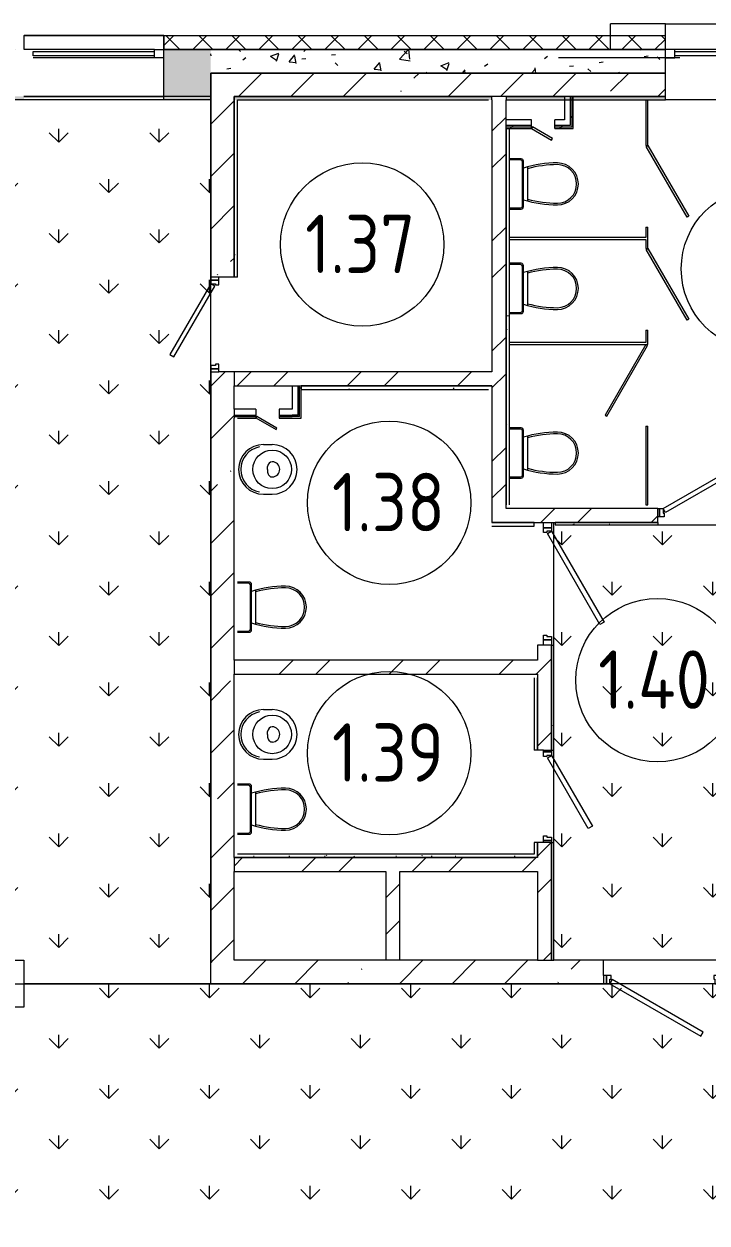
# Model space of a CAD drawing. Header units: millimetres. Extents: x -500089 to 1469082, y -290736 to 166440.
# Drawn here: x 1193054 to 1198906, y -14520 to -4250 of the extents above; entities that cross this region are included whole.
import ezdxf

# ---------------------------------------------------------------- set-up
doc = ezdxf.new("R2010")
doc.units = ezdxf.units.MM
doc.linetypes.add('ASVP_Штриховая_ш3 п1_5', pattern=[4.5, 3, -1.5])
for name, color, linetype, lineweight in [('Витраж', 7, 'Continuous', 0), ('Двери', 7, 'Continuous', 0), ('Линии', 7, 'Continuous', 0), ('Марки помещений', 7, 'Continuous', 0), ('Панели витража', 7, 'Continuous', 0), ('Сантехника', 7, 'Continuous', 0), ('Стены внутренние', 7, 'Continuous', 0), ('Стены наружные', 7, 'Continuous', 0), ('Стены несущие', 7, 'Continuous', 0), ('Стены отделка', 7, 'Continuous', 0), ('Стены перегородки', 7, 'Continuous', 0), ('Стены штриховка', 7, 'Continuous', 0), ('экспертиза условные обозначения', 1, 'Continuous', 0)]:
    doc.layers.add(name, color=color, linetype=linetype, lineweight=lineweight)
doc.styles.add('GOST Common_1', font='', dxfattribs={"width": 0.9, "height": 700})
doc.styles.get('GOST Common_1').set_extended_font_data('GOST Common')
pattern_1 = [(50, (0, 0), (728.7365, -63.7558), [76.2, -838.2]), (355, (0, 0), (-140.9716, 764.2276), [60.96, -670.56]), (100.451, (60.7, -5.3), (587.77, 700.4668), [64.76, -712.36]), (46.184, (0, 203.2), (1084.316, -168.171), [114.3, -1257.3]), (96.636, (90.4, 189.2), (949.61, 989.71), [97.14, -1068.54]), (351.184, (0, 203.2), (949.621, 989.701), [91.44, -1005.84]), (21, (101.6, 152.4), (606.458, -409.0606), [76.2, -838.2]), (326, (101.6, 152.4), (247.2083, 736.753), [60.96, -670.56]), (71.451, (152.14, 118.3), (853.6683, 327.6855), [64.76, -712.36]), (37.5, (0, 0), (12.3547, 338.2201), [33.528, -628.904, 33.528, -647.192, -673.1]), (37.5, (0, 0), (12.3547, 338.2201), [-1343.152, 33.528, -639.572]), (7.5, (0, 0), (267.2789, 400.7221), [33.528, -354.584, 33.528, -613.664, -256.54]), (7.5, (0, 0), (267.2789, 400.7221), [-1035.304, 33.528, -223.012]), (327.5, (-226.57, 0), (542.3633, -22.91534), [33.528, -220.472, 33.528, -758.952, -1051.56]), (327.5, (-226.57, 0), (542.3633, -22.91534), [-1046.48, 33.528, -1018.032]), (317.5, (-328.17, 0), (592.517, 101.7071), [33.528, -296.672, 33.528, -492.76, -746.76]), (317.5, (-328.17, 0), (592.517, 101.7071), [-856.488, 33.528, -713.232])]
pattern_2 = [(45, (0, 0), (-471.4634, 471.4634), []), (45, (314.3, 0), (-471.4634, 471.4634), [])]
pattern_3 = [(45, (0, 0), (-449.0128, 449.0128), []), (45, (449, 0), (-449.0128, 449.0128), [793.75, -158.75, 6.706, -152.044])]
pattern_4 = [(45, (0, 0), (-212.132, 212.132), [])]
pattern_5 = [(0, (0, 0), (406.4, 101.6), [6.706, -298.094, 6.706, -298.094, -1625.6]), (0, (0, 0), (406.4, 101.6), [-609.6, 6.706, -602.894, 6.706, -298.094, -711.2]), (0, (0, 0), (406.4, 101.6), [-1524, 6.706, -196.494, 6.706, -501.294]), (120, (152.4, 50.8), (-291.18818, 301.15272), [6.706, -298.094, 6.706, -298.094, -1625.6]), (120, (152.4, 50.8), (-291.18818, 301.15272), [-609.6, 6.706, -602.894, 6.706, -298.094, -711.2]), (120, (152.4, 50.8), (-291.18818, 301.15272), [-1524, 6.706, -196.494, 6.706, -501.294]), (240, (203.2, 254), (-115.21182, -402.75272), [6.706, -298.094, 6.706, -298.094, -1625.6]), (240, (203.2, 254), (-115.21182, -402.75272), [-609.6, 6.706, -602.894, 6.706, -298.094, -711.2]), (240, (203.2, 254), (-115.21182, -402.75272), [-1524, 6.706, -196.494, 6.706, -501.294])]
pattern_6 = [(90, (-249381.06, -328983.7), (-431.0523, 431.0523), [114.3, -747.80459]), (45, (-249381.06, -328983.7), (-431.0523, 431.0523), [114.3, -495.3]), (135, (-249381.06, -328983.7), (-431.0523, -431.0523), [114.3, -495.3])]

# ---------------------------------------------------------------- blocks, each defined once
blk = doc.blocks.new('ASVP_ДверьДеревянная_1 полотно - Санузел 700х2000h_полотно_ Г Л-2540529-З Этаж 01')
at = {"layer": 'Двери', "lineweight": 18}
for p, q in [((-256, 450), (-276, 415)), ((-276, 415), (330, 65)), ((350, 100), (-256, 450)), ((-380, 100), (-405, 100)), ((-405, 100), (-405, 30)), ((-405, 30), (-380, 30)), ((-350, 100), (-380, 100)), ((-380, 100), (-380, 30)), ((-380, 30), (-380, 100)), ((-380, 30), (-340, 30)), ((-350, 60), (-350, 100)), ((-340, 60), (-350, 60)), ((-340, 30), (-340, 60)), ((330, 65), (350, 100)), ((350, 60), (340, 60)), ((340, 60), (340, 30)), ((340, 30), (380, 30)), ((380, 100), (350, 100)), ((350, 100), (350, 60)), ((380, 30), (380, 100)), ((405, 100), (380, 100)), ((380, 100), (380, 30)), ((380, 30), (405, 30)), ((405, 30), (405, 100))]:
    blk.add_line(p, q, dxfattribs=at)
blk = doc.blocks.new('ASVP_ДверьДеревянная_1 полотно - Санузел 900х2000h_полотно_ Г Пр-2599099-З Этаж 01')
at = {"layer": 'Двери', "lineweight": 18}
for p, q in [((-450, 60), (329, 510)), ((349, 475), (-430, 25)), ((329, 510), (349, 475)), ((-525, 60), (-480, 60)), ((-525, -10), (-525, 60)), ((-480, 60), (-450, 60)), ((-480, -10), (-480, 60)), ((-480, 60), (-480, -10)), ((-430, 25), (-450, 60)), ((-450, 60), (-450, 20)), ((-450, 20), (-440, 20)), ((-440, 20), (-440, -10)), ((440, 20), (450, 20)), ((440, -10), (440, 20)), ((450, 60), (480, 60)), ((450, 20), (450, 60)), ((480, 60), (480, -10)), ((480, 60), (525, 60)), ((480, -10), (480, 60)), ((525, 60), (525, -10)), ((-480, -10), (-525, -10)), ((-440, -10), (-480, -10)), ((480, -10), (440, -10)), ((525, -10), (480, -10))]:
    blk.add_line(p, q, dxfattribs=at)
blk = doc.blocks.new('ASVP_ДверьДеревянная_1 полотно - Санузел 700х2000h_полотно_ Г Пр-2540372-З Этаж 01')
at = {"layer": 'Двери', "lineweight": 18}
for p, q in [((-350, 60), (256, 410)), ((276, 375), (-330, 25)), ((256, 410), (276, 375)), ((-395, 60), (-380, 60)), ((-395, -10), (-395, 60)), ((-380, 60), (-350, 60)), ((-380, -10), (-380, 60)), ((-380, 60), (-380, -10)), ((-330, 25), (-350, 60)), ((-350, 60), (-350, 20)), ((-350, 20), (-340, 20)), ((-340, 20), (-340, -10)), ((340, 20), (350, 20)), ((340, -10), (340, 20)), ((350, 60), (380, 60)), ((350, 20), (350, 60)), ((380, 60), (380, -10)), ((380, 60), (395, 60)), ((380, -10), (380, 60)), ((395, 60), (395, -10)), ((-380, -10), (-395, -10)), ((-340, -10), (-380, -10)), ((380, -10), (340, -10)), ((395, -10), (380, -10))]:
    blk.add_line(p, q, dxfattribs=at)
blk = doc.blocks.new('ASVP_ДверьДеревянная_1 полотно - Санузел 900х2000h_полотно_ Г Л-2540735-З Этаж 01')
at = {"layer": 'Двери', "lineweight": 18}
for p, q in [((-329, 550), (-349, 515)), ((-349, 515), (430, 65)), ((450, 100), (-329, 550)), ((-480, 100), (-505, 100)), ((-505, 100), (-505, 30)), ((-505, 30), (-480, 30)), ((-450, 100), (-480, 100)), ((-480, 100), (-480, 30)), ((-480, 30), (-480, 100)), ((-480, 30), (-440, 30)), ((-450, 60), (-450, 100)), ((-440, 60), (-450, 60)), ((-440, 30), (-440, 60)), ((430, 65), (450, 100)), ((450, 60), (440, 60)), ((440, 60), (440, 30)), ((440, 30), (480, 30)), ((480, 100), (450, 100)), ((450, 100), (450, 60)), ((480, 30), (480, 100)), ((505, 100), (480, 100)), ((480, 100), (480, 30)), ((480, 30), (505, 30)), ((505, 30), (505, 100))]:
    blk.add_line(p, q, dxfattribs=at)
blk = doc.blocks.new('ASVP_2D_Унитаз_Слив - Унитаз для взрослых-2551470-З Этаж 01')
at = {"layer": 'Сантехника'}
for p, q in [((86, 210), (-304, 210)), ((-255, 245), (37, 245)), ((-324, 190), (-324, 90)), ((-314, 185), (-314, 90)), ((81, 200), (-299, 200)), ((96, 90), (96, 185)), ((106, 90), (106, 190))]:
    blk.add_line(p, q, dxfattribs=at)
for centre, radius, start, end in [((-109, 500), 180, 90, 180), ((-109, 500), 165, 90, 180), ((-109, 500), 180, 0, 90), ((-109, 500), 165, 0, 90), ((677, 500), 966, 180, 197.4702), ((692, 500), 966, 180, 195.3062), ((-910, 500), 966, 344.6938, 0), ((-895, 500), 966, 342.5298, 0), ((-304, 190), 20, 90, 180), ((86, 190), 20, 360, 90), ((-299, 185), 15, 90, 180), ((81, 185), 15, 360, 90)]:
    blk.add_arc(centre, radius, start, end, dxfattribs=at)
blk = doc.blocks.new('ASVP_2D_Унитаз_Слив - Унитаз для взрослых-2551197-З Этаж 01')
at = {"layer": 'Сантехника'}
for p, q in [((-324, 230), (-324, 130)), ((-314, 225), (-314, 130)), ((86, 250), (-304, 250)), ((81, 240), (-299, 240)), ((-255, 285), (37, 285)), ((96, 130), (96, 225)), ((106, 130), (106, 230))]:
    blk.add_line(p, q, dxfattribs=at)
for centre, radius, start, end in [((-109, 540), 180, 90, 180), ((-109, 540), 180, 0, 90), ((-109, 540), 165, 90, 180), ((-109, 540), 165, 0, 90), ((677, 540), 966, 180, 197.4702), ((692, 540), 966, 180, 195.3062), ((-910, 540), 966, 344.6938, 0), ((-895, 540), 966, 342.5298, 0), ((-304, 230), 20, 90, 180), ((-299, 225), 15, 90, 180), ((81, 225), 15, 360, 90), ((86, 230), 20, 360, 90)]:
    blk.add_arc(centre, radius, start, end, dxfattribs=at)
blk = doc.blocks.new('ASVP_2D_Унитаз_Слив - Слив-2553950-З Этаж 01')
at = {"layer": 'Сантехника'}
for p, q in [((-322, 352), (-322, 427)), ((103, 352), (103, 427)), ((-109, 388), (-134, 388)), ((-109, 388), (-84, 388))]:
    blk.add_line(p, q, dxfattribs=at)
blk.add_circle((-109, 427), 165, dxfattribs=at)
for centre, radius, start, end in [((-109, 427), 213, 360, 180), ((-109, 427), 65, 1.5344, 180), ((-134, 428), 40, 180.4795, 270), ((-84, 428), 40, 270, 2.0139), ((-109, 352), 213, 180, 360), ((-109, 352), 195, 190, 350)]:
    blk.add_arc(centre, radius, start, end, dxfattribs=at)
blk = doc.blocks.new('Д_Эскиз_1П - Д_Эскиз_1П-2569487-З Этаж 01')
at = {"layer": 'Двери'}
for p, q in [((-350, 8), (256, 358)), ((264, 344), (-342, -6)), ((256, 358), (264, 344)), ((-342, -6), (-350, 8))]:
    blk.add_line(p, q, dxfattribs=at)
blk = doc.blocks.new('Д_Эскиз_1П - Д_Эскиз_1П-2569600-З Этаж 01')
at = {"layer": 'Двери'}
for p, q in [((-342, 6), (-350, -8)), ((264, -344), (-342, 6)), ((-350, -8), (256, -358)), ((256, -358), (264, -344))]:
    blk.add_line(p, q, dxfattribs=at)
blk = doc.blocks.new('Д_Эскиз_1П - Д_Эскиз_1П-2596231-З Этаж 01')
at = {"layer": 'Двери'}
for p, q in [((-92, -24), (-100, -37)), ((-100, -37), (73, -137)), ((81, -124), (-92, -24)), ((73, -137), (81, -124))]:
    blk.add_line(p, q, dxfattribs=at)
blk = doc.blocks.new('Системная панель - ASVP_Cтеклопакет Двухкамерный_36 мм-2675283-З Этаж 01')
at = {"layer": 'Панели витража', "lineweight": 18}
for p, q in [((-520, 18), (520, 18)), ((-520, -18), (-520, 18)), ((520, -18), (520, 18)), ((520, -18), (-520, -18))]:
    blk.add_line(p, q, dxfattribs=at)
blk = doc.blocks.new('Прямоугольный импост - 80х70 мм Белый-2744752-З Этаж 01')
at = {"layer": 'Витраж', "lineweight": 18}
for p, q in [((0, 35), (-80, 35)), ((-80, 35), (-80, -35)), ((0, 35), (0, -35)), ((-80, -35), (0, -35))]:
    blk.add_line(p, q, dxfattribs=at)
blk = doc.blocks.new('Системная панель - ASVP_Cтеклопакет Двухкамерный_36 мм-2673981-З Этаж 01')
at = {"layer": 'Панели витража', "lineweight": 18}
for p, q in [((-520, 18), (520, 18)), ((-520, -18), (-520, 18)), ((520, -18), (520, 18)), ((520, -18), (-520, -18))]:
    blk.add_line(p, q, dxfattribs=at)
blk = doc.blocks.new('Прямоугольный импост - 80х70 мм Белый-2744757-З Этаж 01')
at = {"layer": 'Витраж'}
for p, q in [((82320, 69100), (81280, 69100)), ((82320, 69030), (81280, 69030))]:
    blk.add_line(p, q, dxfattribs=at)
blk = doc.blocks.new('Прямоугольный импост - 80х70 мм Белый-2682863-З Этаж 01')
at = {"layer": 'Витраж', "lineweight": 18}
for p, q in [((0, 35), (-80, 35)), ((-80, 35), (-80, -35)), ((0, 35), (0, -35)), ((-80, -35), (0, -35))]:
    blk.add_line(p, q, dxfattribs=at)
blk = doc.blocks.new('Прямоугольный импост - 1х120 мм _наружный откос_ Белый-V250-З Этаж 01')
at = {"layer": 'Витраж'}
for p, q in [((81201, 69100), (81201, 69220)), ((82399, 69220), (81201, 69220)), ((82399, 69220), (82399, 69100)), ((82320, 69100), (81201, 69100))]:
    blk.add_line(p, q, dxfattribs=at)
blk = doc.blocks.new('АР_СОШ_Верзилово_Сущ_Здание_rvt-2-З Этаж 01')
at = {"layer": 'Стены штриховка', "lineweight": 9}
h = blk.add_hatch(dxfattribs=at)
h.set_pattern_fill('FP_32', color=256, style=0, pattern_type=2)
h.set_pattern_definition([(45, (0, 0), (-141.42136, 141.42136), []), (135, (0, 0), (-141.42136, -141.42136), [])])
h.paths.add_polyline_path([(95900, 69100), (96420, 69100), (96420, 69220), (95270, 69220), (95270, 69100), (95870, 69100)], flags=0)
h.paths.add_polyline_path([(56000, 69100), (57200, 69100), (57200, 69220), (55480, 69220), (55480, 69100), (55608, 69100)], flags=0)
h.paths.add_polyline_path([(65400, 69100), (66600, 69100), (66600, 69220), (65400, 69220)], flags=0)
h.paths.add_polyline_path([(64400, 69100), (64400, 69220), (62800, 69220), (62800, 69100), (63200, 69100)], flags=0)
h.paths.add_polyline_path([(92700, 69100), (93570, 69100), (93570, 69220), (92105, 69220), (92105, 69100)], flags=0)
h.paths.add_polyline_path([(68800, 69100), (69200, 69100), (69200, 69220), (67600, 69220), (67600, 69100)], flags=0)
h.paths.add_polyline_path([(71400, 69100), (72600, 69100), (72600, 69220), (71400, 69220)], flags=0)
h.paths.add_polyline_path([(90905, 69100), (90905, 69220), (87895, 69220), (87895, 69100), (90533, 69100)], flags=0)
h.paths.add_polyline_path([(81010, 69100), (81200, 69100), (81200, 69220), (81010, 69220), (81010, 69157)], flags=0)
h.paths.add_polyline_path([(86085, 69100), (86695, 69100), (86695, 69220), (82400, 69220), (82400, 69100), (84973, 69100)], flags=0)
h = blk.add_hatch(dxfattribs=at)
h.set_pattern_fill('FP_31', color=256, style=0, pattern_type=2)
h.set_pattern_definition(pattern_1)
h.paths.add_polyline_path([(57200, 68700), (57200, 69100), (56000, 69100), (56000, 68700)], flags=0)
h.paths.add_polyline_path([(82749, 68700), (82800, 68700), (82800, 69100), (82400, 69100), (82400, 68700)], flags=0)
h.paths.add_polyline_path([(65400, 68700), (66600, 68700), (66600, 69100), (65400, 69100)], flags=0)
h.paths.add_polyline_path([(72400, 68700), (72600, 68700), (72600, 69100), (71400, 69100), (71400, 68700), (71630, 68700)], flags=0)
h.paths.add_polyline_path([(63200, 68700), (64400, 68700), (64400, 69100), (63200, 69100), (63200, 68800)], flags=0)
h.paths.add_polyline_path([(68800, 68700), (68800, 69100), (67600, 69100), (67600, 68700)], flags=0)
h = blk.add_hatch(dxfattribs=at)
h.set_pattern_fill('FP_31', color=256, style=0, pattern_type=2)
h.set_pattern_definition(pattern_1)
h.paths.add_polyline_path([(92700, 68900), (92700, 69100), (92105, 69100), (92105, 68900), (92500, 68900)], flags=0)
h.paths.add_polyline_path([(83000, 68900), (86695, 68900), (86695, 69100), (82800, 69100), (82800, 68900)], flags=0)
h.paths.add_polyline_path([(89600, 68900), (90905, 68900), (90905, 69100), (87895, 69100), (87895, 68900), (89421, 68900)], flags=0)
h = blk.add_hatch(dxfattribs=at)
h.set_pattern_fill('FP_1', color=256, style=0, pattern_type=2)
h.set_pattern_definition(pattern_3)
h.paths.add_polyline_path([(82800, 61300), (83000, 61300), (83000, 66340), (82800, 66340), (82800, 62602)], flags=0)
h.paths.add_polyline_path([(82800, 67150), (83000, 67150), (83000, 68900), (82800, 68900), (82800, 68670)], flags=0)
h = blk.add_hatch(dxfattribs=at)
h.set_pattern_fill('FP_1', color=256, style=0, pattern_type=2)
h.set_pattern_definition(pattern_3)
h.paths.add_polyline_path([(90905, 68700), (90905, 68900), (87895, 68900), (87895, 68700), (90533, 68700)], flags=0)
h.paths.add_polyline_path([(84973, 68700), (86695, 68700), (86695, 68900), (83000, 68900), (83000, 68700)], flags=0)
h.paths.add_polyline_path([(95270, 68700), (96100, 68700), (96100, 68900), (95170, 68900), (95170, 68700)], flags=0)
h.paths.add_polyline_path([(92500, 68700), (93670, 68700), (93670, 68900), (92105, 68900), (92105, 68700), (92470, 68700)], flags=0)
h = blk.add_hatch(dxfattribs=at)
h.set_pattern_fill('FP_33', color=256, style=0, pattern_type=2)
h.set_pattern_definition(pattern_5)
h.paths.add_polyline_path([(85830, 68670), (86695, 68670), (86695, 68700), (85330, 68700), (85330, 68670)], flags=0)
h.paths.add_polyline_path([(57200, 68670), (57200, 68700), (56000, 68700), (56000, 68670), (56030, 68670)], flags=0)
h.paths.add_polyline_path([(95170, 68670), (95900, 68670), (95900, 68700), (95170, 68700)], flags=0)
h.paths.add_polyline_path([(65520, 68670), (66600, 68670), (66600, 68700), (65520, 68700)], flags=0)
h.paths.add_polyline_path([(92470, 68670), (92500, 68670), (92500, 68700), (92105, 68700), (92105, 68670)], flags=0)
h.paths.add_polyline_path([(93670, 68670), (93670, 68700), (92700, 68700), (92700, 68670)], flags=0)
h.paths.add_polyline_path([(64400, 68670), (64400, 68700), (62800, 68700), (62800, 68670), (63200, 68670)], flags=0)
h.paths.add_polyline_path([(90830, 68670), (90905, 68670), (90905, 68700), (89600, 68700), (89600, 68670), (90533, 68670)], flags=0)
h.paths.add_polyline_path([(67600, 68670), (69200, 68670), (69200, 68700), (67600, 68700)], flags=0)
h.paths.add_polyline_path([(71400, 68670), (72400, 68670), (72400, 68700), (71400, 68700)], flags=0)
h.paths.add_polyline_path([(89400, 68670), (89400, 68700), (88700, 68700), (88700, 68670), (88821, 68670)], flags=0)
h.paths.add_polyline_path([(88550, 68670), (88580, 68670), (88580, 68700), (87895, 68700), (87895, 68670)], flags=0)
h.paths.add_polyline_path([(75200, 68670), (75200, 68700), (74800, 68700), (74800, 68670)], flags=0)
h.paths.add_polyline_path([(80800, 68670), (81200, 68670), (81200, 68700), (80800, 68700)], flags=0)
h.paths.add_polyline_path([(82400, 68670), (82800, 68670), (82800, 68700), (82400, 68700)], flags=0)
h.paths.add_polyline_path([(85180, 68670), (85210, 68670), (85210, 68700), (83000, 68700), (83000, 68670), (84973, 68670)], flags=0)
h = blk.add_hatch(dxfattribs=at)
h.set_pattern_fill('FP_33', color=256, style=0, pattern_type=2)
h.set_pattern_definition(pattern_5)
h.paths.add_polyline_path([(83000, 67150), (83030, 67150), (83030, 68670), (83000, 68670)], flags=0)
h = blk.add_hatch(dxfattribs=at)
h.set_pattern_fill('FP_2', color=256, style=0, pattern_type=2)
h.set_pattern_definition(pattern_2)
h.paths.add_polyline_path([(85210, 65050), (85330, 65050), (85330, 68700), (85210, 68700), (85210, 65170)], flags=0)
h = blk.add_hatch(dxfattribs=at)
h.set_pattern_fill('FP_185', color=256, style=0, pattern_type=2)
h.set_pattern_definition(pattern_4)
h.paths.add_polyline_path([(85893, 68450), (85893, 68670), (85880, 68670), (85880, 68450)], flags=0)
h = blk.add_hatch(dxfattribs=at)
h.set_pattern_fill('FP_185', color=256, style=0, pattern_type=2)
h.set_pattern_definition(pattern_4)
h.paths.add_polyline_path([(85893, 68437), (85905, 68437), (85905, 68670), (85893, 68670), (85893, 68450)], flags=0)
h = blk.add_hatch(dxfattribs=at)
h.set_pattern_fill('FP_185', color=256, style=0, pattern_type=2)
h.set_pattern_definition(pattern_4)
h.paths.add_polyline_path([(85330, 68437), (85548, 68437), (85548, 68450), (85330, 68450)], flags=0)
h.paths.add_polyline_path([(85893, 68437), (85893, 68450), (85748, 68450), (85748, 68437), (85880, 68437)], flags=0)
h = blk.add_hatch(dxfattribs=at)
h.set_pattern_fill('FP_185', color=256, style=0, pattern_type=2)
h.set_pattern_definition(pattern_4)
h.paths.add_polyline_path([(85905, 68425), (85905, 68437), (85748, 68437), (85748, 68425), (85880, 68425)], flags=0)
h.paths.add_polyline_path([(85548, 68425), (85548, 68437), (85330, 68437), (85330, 68425), (85360, 68425)], flags=0)
h = blk.add_hatch(dxfattribs=at)
h.set_pattern_fill('FP_33', color=256, style=0, pattern_type=2)
h.set_pattern_definition(pattern_5)
h.paths.add_polyline_path([(85360, 65200), (85360, 68425), (85330, 68425), (85330, 65200)], flags=0)
h = blk.add_hatch(dxfattribs=at)
h.set_pattern_fill('FP_2', color=256, style=0, pattern_type=2)
h.set_pattern_definition(pattern_2)
h.paths.add_polyline_path([(83574, 66220), (85210, 66220), (85210, 66340), (83000, 66340), (83000, 66220), (83562, 66220)], flags=0)
h = blk.add_hatch(dxfattribs=at)
h.set_pattern_fill('FP_185', color=256, style=0, pattern_type=2)
h.set_pattern_definition(pattern_4)
h.paths.add_polyline_path([(83562, 65958), (83562, 66220), (83549, 66220), (83549, 65958)], flags=0)
h = blk.add_hatch(dxfattribs=at)
h.set_pattern_fill('FP_185', color=256, style=0, pattern_type=2)
h.set_pattern_definition(pattern_4)
h.paths.add_polyline_path([(83574, 65945), (83574, 66220), (83562, 66220), (83562, 65945)], flags=0)
h = blk.add_hatch(dxfattribs=at)
h.set_pattern_fill('FP_33', color=256, style=0, pattern_type=2)
h.set_pattern_definition(pattern_5)
h.paths.add_polyline_path([(85180, 66190), (85210, 66190), (85210, 66220), (83574, 66220), (83574, 66190), (84973, 66190)], flags=0)
h = blk.add_hatch(dxfattribs=at)
h.set_pattern_fill('FP_2', color=256, style=0, pattern_type=2)
h.set_pattern_definition(pattern_2)
h.paths.add_polyline_path([(89480, 65050), (89600, 65050), (89600, 65170), (87420, 65170), (87420, 65050), (89421, 65050)], flags=0)
h.paths.add_polyline_path([(85344, 65050), (86630, 65050), (86630, 65170), (85330, 65170), (85330, 65050)], flags=0)
h = blk.add_hatch(dxfattribs=at)
h.set_pattern_fill('FP_33', color=256, style=0, pattern_type=2)
h.set_pattern_definition(pattern_5)
h.paths.add_polyline_path([(85330, 65020), (85570, 65020), (85570, 65050), (85210, 65050), (85210, 65020)], flags=0)
h = blk.add_hatch(dxfattribs=at)
h.set_pattern_fill('FP_33', color=256, style=0, pattern_type=2)
h.set_pattern_definition(pattern_5)
h.paths.add_polyline_path([(89460, 65030), (89480, 65030), (89480, 65050), (87420, 65050), (87420, 65030), (89421, 65030)], flags=0)
h.paths.add_polyline_path([(85820, 65030), (86630, 65030), (86630, 65050), (85750, 65050), (85750, 65030)], flags=0)
h = blk.add_hatch(dxfattribs=at)
h.set_pattern_fill('FP_2', color=256, style=0, pattern_type=2)
h.set_pattern_definition(pattern_2)
h.paths.add_polyline_path([(85720, 61300), (85720, 62310), (85600, 62310), (85600, 61300)], flags=0)
h.paths.add_polyline_path([(85685, 63100), (85720, 63100), (85720, 64000), (85600, 64000), (85600, 63100), (85650, 63100)], flags=0)
h = blk.add_hatch(dxfattribs=at)
h.set_pattern_fill('FP_33', color=256, style=0, pattern_type=2)
h.set_pattern_definition(pattern_5)
h.paths.add_polyline_path([(85740, 61300), (85740, 62310), (85720, 62310), (85720, 61300)], flags=0)
h.paths.add_polyline_path([(85720, 63100), (85740, 63100), (85740, 64000), (85720, 64000), (85720, 63720)], flags=0)
h = blk.add_hatch(dxfattribs=at)
h.set_pattern_fill('FP_2', color=256, style=0, pattern_type=2)
h.set_pattern_definition(pattern_2)
h.paths.add_polyline_path([(84973, 63750), (85600, 63750), (85600, 63870), (83000, 63870), (83000, 63750), (83861, 63750)], flags=0)
h = blk.add_hatch(dxfattribs=at)
h.set_pattern_fill('FP_33', color=256, style=0, pattern_type=2)
h.set_pattern_definition(pattern_5)
h.paths.add_polyline_path([(85600, 62180), (85600, 62310), (85570, 62310), (85570, 62180), (85581, 62180)], flags=0)
h.paths.add_polyline_path([(85570, 63100), (85600, 63100), (85600, 63720), (85570, 63720), (85570, 63650)], flags=0)
h = blk.add_hatch(dxfattribs=at)
h.set_pattern_fill('FP_33', color=256, style=0, pattern_type=2)
h.set_pattern_definition(pattern_5)
h.paths.add_polyline_path([(85570, 62180), (85570, 62210), (83000, 62210), (83000, 62180), (84973, 62180)], flags=0)
h = blk.add_hatch(dxfattribs=at)
h.set_pattern_fill('FP_2', color=256, style=0, pattern_type=2)
h.set_pattern_definition(pattern_2)
h.paths.add_polyline_path([(84420, 62060), (85600, 62060), (85600, 62180), (83000, 62180), (83000, 62060), (84300, 62060)], flags=0)
h = blk.add_hatch(dxfattribs=at)
h.set_pattern_fill('FP_2', color=256, style=0, pattern_type=2)
h.set_pattern_definition(pattern_2)
h.paths.add_polyline_path([(84420, 61300), (84420, 62060), (84300, 62060), (84300, 61300)], flags=0)
h = blk.add_hatch(dxfattribs=at)
h.set_pattern_fill('FP_1', color=256, style=0, pattern_type=2)
h.set_pattern_definition(pattern_3)
h.paths.add_polyline_path([(93023, 61100), (94190, 61100), (94190, 61300), (92300, 61300), (92300, 61100)], flags=0)
h.paths.add_polyline_path([(84973, 61100), (86165, 61100), (86165, 61300), (82800, 61300), (82800, 61100)], flags=0)
h.paths.add_polyline_path([(87175, 61100), (91290, 61100), (91290, 61300), (87175, 61300), (87175, 61164)], flags=0)
h.paths.add_polyline_path([(96100, 61100), (96100, 61300), (95700, 61300), (95700, 61100), (95900, 61100)], flags=0)
at = {"layer": 'Стены внутренние'}
for p, q in [((81200, 69221), (82400, 69221)), ((82400, 69221), (82400, 69220)), ((86695, 69320), (87875, 69320)), ((87815, 69100), (86775, 69100)), ((81200, 68700), (82400, 68700)), ((82400, 68670), (81200, 68670)), ((87895, 68670), (86695, 68670))]:
    blk.add_line(p, q, dxfattribs=at)
at = {"layer": 'Стены наружные'}
blk.add_line((82400, 68700), (81200, 68700), dxfattribs=at)
at = {"layer": 'Стены несущие'}
for p, q in [((82400, 69221), (86685, 69221)), ((82400, 69220), (82400, 69221)), ((82400, 69220), (86685, 69220)), ((86695, 69320), (86225, 69320)), ((86225, 69100), (86225, 69320)), ((86685, 69220), (86685, 69221)), ((86695, 69100), (86695, 69320)), ((82400, 68700), (82400, 69100)), ((82800, 69100), (82400, 69100)), ((82400, 69100), (82800, 69100)), ((86695, 69100), (82800, 69100)), ((82800, 69100), (86695, 69100)), ((86695, 69100), (86225, 69100)), ((86695, 68900), (86695, 69100)), ((82800, 68700), (82800, 68900)), ((82800, 68900), (82800, 68700)), ((83000, 68900), (82800, 68900)), ((82800, 68900), (83000, 68900)), ((86695, 68700), (86695, 68900)), ((82800, 68700), (82400, 68700)), ((82800, 68700), (82800, 68670)), ((82800, 68670), (82800, 68700)), ((82800, 68670), (82800, 67150)), ((83000, 68670), (83000, 68700)), ((83000, 68700), (85210, 68700)), ((85210, 68700), (83000, 68700)), ((83000, 68700), (83000, 68670)), ((83000, 67150), (83000, 68670)), ((83000, 68670), (83000, 67150)), ((85210, 68670), (85210, 68700)), ((85210, 68670), (85210, 66340)), ((85330, 68700), (85830, 68700)), ((85830, 68700), (85330, 68700)), ((85330, 68700), (85330, 68670)), ((85330, 68500), (85330, 68670)), ((85880, 68700), (85830, 68700)), ((85905, 68700), (86695, 68700)), ((86695, 68700), (85905, 68700)), ((85330, 68450), (85330, 68500)), ((85330, 65170), (85330, 68425)), ((83000, 67150), (82870, 67150)), ((82800, 66340), (82800, 61300)), ((83000, 66340), (82870, 66340)), ((85210, 66340), (83000, 66340)), ((83000, 66220), (83499, 66220)), ((83000, 66020), (83000, 66220)), ((83499, 66220), (83549, 66220)), ((83574, 66220), (85210, 66220)), ((85210, 66220), (83574, 66220)), ((85210, 66220), (85210, 65050)), ((83000, 66020), (83000, 65970)), ((83000, 63870), (83000, 65945)), ((86630, 65170), (85330, 65170)), ((85210, 65050), (85330, 65050)), ((85330, 65050), (85650, 65050)), ((85720, 65050), (85750, 65050)), ((85750, 65050), (86630, 65050)), ((86630, 65050), (85750, 65050)), ((86630, 65050), (86630, 65100)), ((85650, 64000), (85600, 64000)), ((85600, 64000), (85600, 63870)), ((85720, 63100), (85720, 64000)), ((85720, 64000), (85720, 63100)), ((85600, 63870), (83000, 63870)), ((83000, 63750), (85600, 63750)), ((83000, 62180), (83000, 63750)), ((85600, 63750), (85600, 63720)), ((85600, 63720), (85600, 63100)), ((85600, 63100), (85600, 63720)), ((85650, 63100), (85600, 63100)), ((85650, 62310), (85600, 62310)), ((85600, 62310), (85600, 62180)), ((85600, 62180), (85600, 62310)), ((85720, 61300), (85720, 62310)), ((85720, 62310), (85720, 61300)), ((85600, 62180), (83000, 62180)), ((83000, 62060), (84300, 62060)), ((83000, 61300), (83000, 62060)), ((84300, 62060), (84300, 61300)), ((84420, 62060), (85600, 62060)), ((84420, 61300), (84420, 62060)), ((85600, 62060), (85600, 61300)), ((82800, 61100), (82800, 61300)), ((85600, 61300), (83000, 61300)), ((84420, 61300), (84300, 61300)), ((85720, 61300), (85740, 61300)), ((86165, 61300), (85740, 61300)), ((86165, 61170), (86165, 61300)), ((82800, 61100), (86165, 61100))]:
    blk.add_line(p, q, dxfattribs=at)
at = {"layer": 'Стены отделка', "lineweight": 9}
for p, q in [((82400, 69220), (86695, 69220)), ((82400, 69100), (82400, 69220)), ((86695, 69100), (86695, 69220)), ((82800, 68700), (82400, 68700)), ((82400, 68670), (82400, 68700)), ((82800, 68670), (82400, 68670)), ((83030, 68670), (85180, 68670)), ((83030, 67150), (83030, 68670)), ((85330, 68670), (86529, 68670)), ((85830, 68700), (85830, 68500)), ((86529, 68670), (86529, 68280)), ((86545, 68280), (86545, 68670)), ((86545, 68670), (86695, 68670)), ((86695, 68670), (86695, 68700)), ((85548, 68500), (85330, 68500)), ((85330, 68425), (85330, 65200)), ((85360, 67491), (85360, 68425)), ((85548, 68450), (85548, 68500)), ((85830, 68500), (85748, 68500)), ((85748, 68450), (85748, 68500)), ((86529, 68280), (86545, 68280)), ((86529, 67580), (86529, 67491)), ((86529, 67580), (86545, 67580)), ((86545, 67397), (86545, 67580)), ((86529, 67491), (85360, 67491)), ((85360, 67475), (86529, 67475)), ((85360, 66591), (85360, 67475)), ((86529, 67475), (86529, 67397)), ((86529, 67397), (86545, 67397)), ((83030, 67150), (83000, 67150)), ((86529, 66697), (86529, 66591)), ((86529, 66697), (86545, 66697)), ((86545, 66575), (86545, 66697)), ((86529, 66591), (85360, 66591)), ((85360, 66575), (86529, 66575)), ((85360, 65200), (85360, 66575)), ((86529, 66575), (86545, 66575)), ((83499, 66220), (83499, 66020)), ((83574, 66190), (85180, 66190)), ((85210, 66220), (85210, 66190)), ((83187, 66020), (83000, 66020)), ((83187, 66020), (83187, 65970)), ((83499, 66020), (83387, 66020)), ((83387, 66020), (83387, 65970)), ((86529, 65875), (86529, 65200)), ((86529, 65875), (86545, 65875)), ((86545, 65200), (86545, 65875)), ((85570, 65050), (85210, 65050)), ((85210, 65020), (85570, 65020)), ((85570, 65020), (85570, 65050)), ((85750, 65050), (85750, 65030)), ((85750, 65030), (86630, 65030)), ((86630, 65050), (86630, 65030)), ((85720, 64000), (85740, 64000)), ((85740, 63100), (85740, 64000)), ((85570, 63720), (85570, 63100)), ((85600, 63100), (85570, 63100)), ((85720, 63100), (85740, 63100)), ((85570, 62310), (85570, 62210)), ((85600, 62310), (85570, 62310)), ((85720, 62310), (85740, 62310)), ((85740, 61300), (85740, 62310)), ((83000, 62180), (83000, 62210)), ((83000, 62180), (85570, 62180)), ((85570, 62210), (83030, 62210)), ((85600, 62180), (85570, 62180))]:
    blk.add_line(p, q, dxfattribs=at)
at = {"layer": 'Стены перегородки'}
for p, q in [((85880, 68700), (85880, 68500)), ((85905, 68500), (85905, 68700)), ((85548, 68450), (85330, 68450)), ((85330, 68425), (85360, 68425)), ((85360, 68425), (85548, 68425)), ((85548, 68437), (85548, 68450)), ((85548, 68425), (85548, 68437)), ((85748, 68437), (85748, 68450)), ((85880, 68450), (85748, 68450)), ((85748, 68425), (85748, 68437)), ((85748, 68425), (85905, 68425)), ((85880, 68500), (85880, 68450)), ((85905, 68450), (85905, 68500)), ((85905, 68437), (85905, 68450)), ((85905, 68425), (85905, 68437)), ((83549, 65970), (83549, 66220)), ((83574, 66220), (83574, 66190)), ((83574, 65945), (83574, 66190)), ((83000, 65970), (83187, 65970)), ((83030, 65945), (83187, 65945)), ((83187, 65970), (83187, 65958)), ((83187, 65958), (83187, 65945)), ((83387, 65970), (83387, 65958)), ((83387, 65970), (83499, 65970)), ((83387, 65958), (83387, 65945)), ((83387, 65945), (83499, 65945)), ((83549, 65970), (83499, 65970)), ((83499, 65945), (83549, 65945)), ((83549, 65945), (83562, 65945)), ((83562, 65945), (83574, 65945))]:
    blk.add_line(p, q, dxfattribs=at)
at = {"layer": 'Стены штриховка'}
for p, q in [((86695, 68900), (83000, 68900)), ((83000, 68900), (86695, 68900)), ((85330, 68700), (85210, 68700)), ((85893, 68700), (85880, 68700)), ((85905, 68700), (85893, 68700)), ((85893, 68700), (85893, 68500)), ((86529, 68670), (86545, 68670)), ((85330, 68437), (85330, 68450)), ((85548, 68437), (85330, 68437)), ((85330, 68425), (85330, 68437)), ((85893, 68437), (85748, 68437)), ((85893, 68500), (85893, 68450)), ((85893, 68450), (85893, 68437)), ((85360, 67475), (85360, 67491)), ((85360, 66575), (85360, 66591)), ((83000, 66340), (83000, 66220)), ((83549, 66220), (83562, 66220)), ((83562, 66220), (83574, 66220)), ((83562, 65958), (83562, 66220)), ((83000, 65970), (83000, 65958)), ((83000, 65958), (83000, 65945)), ((83000, 65958), (83187, 65958)), ((83387, 65958), (83499, 65958)), ((83549, 65958), (83499, 65958)), ((83562, 65958), (83549, 65958)), ((86529, 65200), (86545, 65200)), ((83000, 63870), (83000, 63750)), ((83000, 62180), (83000, 62060)), ((85600, 61300), (85720, 61300))]:
    blk.add_line(p, q, dxfattribs=at)
at = {"color": 8, "lineweight": 9, "true_color": 0x7f7f7f}
for name, p in [('Прямоугольный импост - 1х120 мм _наружный откос_ Белый-V250-З Этаж 01', (0, 0)), ('Прямоугольный импост - 80х70 мм Белый-2744757-З Этаж 01', (0, 0)), ('Системная панель - ASVP_Cтеклопакет Двухкамерный_36 мм-2675283-З Этаж 01', (81800, 69065)), ('Прямоугольный импост - 80х70 мм Белый-2744757-З Этаж 01', (4500, 0)), ('Системная панель - ASVP_Cтеклопакет Двухкамерный_36 мм-2673981-З Этаж 01', (87295, 69065)), ('Д_Эскиз_1П - Д_Эскиз_1П-2596231-З Этаж 01', (85648, 68462)), ('Д_Эскиз_1П - Д_Эскиз_1П-2596231-З Этаж 01', (83287, 65983)), ('ASVP_ДверьДеревянная_1 полотно - Санузел 700х2000h_полотно_ Г Пр-2540372-З Этаж 01', (87025, 65110))]:
    blk.add_blockref(name, p, dxfattribs=at)
at = {"color": 8, "lineweight": 9, "true_color": 0x7f7f7f, "extrusion": (0, 0, -1), "rotation": 180}
blk.add_blockref('Прямоугольный импост - 80х70 мм Белый-2744752-З Этаж 01', (-82400, 69065), dxfattribs=at)
at = {"color": 8, "lineweight": 9, "true_color": 0x7f7f7f}
for name, p, rotation in [('Прямоугольный импост - 80х70 мм Белый-2682863-З Этаж 01', (86695, 69065), 180), ('Д_Эскиз_1П - Д_Эскиз_1П-2569487-З Этаж 01', (86537, 67930), 269.9999999999999), ('ASVP_2D_Унитаз_Слив - Унитаз для взрослых-2551470-З Этаж 01', (85270, 67841), 270), ('Д_Эскиз_1П - Д_Эскиз_1П-2569487-З Этаж 01', (86537, 67047), 269.9999999999999), ('ASVP_2D_Унитаз_Слив - Унитаз для взрослых-2551470-З Этаж 01', (85270, 66946), 270), ('ASVP_ДверьДеревянная_1 полотно - Санузел 700х2000h_полотно_ Г Л-2540529-З Этаж 01', (82900, 66745), 90), ('Д_Эскиз_1П - Д_Эскиз_1П-2569600-З Этаж 01', (86537, 66225), 269.9999999999999), ('ASVP_2D_Унитаз_Слив - Унитаз для взрослых-2551470-З Этаж 01', (85270, 65536), 270), ('ASVP_2D_Унитаз_Слив - Слив-2553950-З Этаж 01', (82900, 65396), 270), ('ASVP_ДверьДеревянная_1 полотно - Санузел 900х2000h_полотно_ Г Пр-2599099-З Этаж 01', (85660, 64525), 270), ('ASVP_2D_Унитаз_Слив - Унитаз для взрослых-2551197-З Этаж 01', (82900, 64216), 270), ('ASVP_2D_Унитаз_Слив - Слив-2553950-З Этаж 01', (82900, 63126), 270), ('ASVP_ДверьДеревянная_1 полотно - Санузел 700х2000h_полотно_ Г Пр-2540372-З Этаж 01', (85660, 62705), 270), ('ASVP_2D_Унитаз_Слив - Унитаз для взрослых-2551197-З Этаж 01', (82900, 62486), 270), ('ASVP_ДверьДеревянная_1 полотно - Санузел 900х2000h_полотно_ Г Л-2540735-З Этаж 01', (86670, 61200), 180)]:
    blk.add_blockref(name, p, dxfattribs=dict(at, rotation=rotation))
blk = doc.blocks.new('ASVP_Марка_Помещение_ОдноЗначение - Номер-684784-З Этаж 01')
at = {"layer": 'Марки помещений'}
blk.add_circle((0, 0), 3.5, dxfattribs=at)

msp = doc.modelspace()

# ---------------------------------------------------------------- hatches: boundary and pattern name
at = {"layer": 'экспертиза условные обозначения', "lineweight": 0}
h = msp.add_hatch(dxfattribs=at)
h.set_pattern_fill('GRASS', color=3, scale=24)
h.set_pattern_definition(pattern_6)
h.paths.add_polyline_path([(1184453.585, -4900.488), (1184453.585, -12470.488), (1186653.585, -12470.488), (1186653.585, -12270.488), (1187053.585, -12270.488), (1187053.585, -12470.488), (1187170.095, -12470.488), (1192653.585, -12470.488), (1192653.585, -12270.488), (1193053.585, -12270.488), (1193053.585, -12470.488), (1194653.585, -12470.488), (1194653.585, -4900.488)])
h = msp.add_hatch(dxfattribs=at)
h.set_pattern_fill('GRASS', color=3, scale=24)
h.set_pattern_definition(pattern_6)
h.paths.add_polyline_path([(1197593.585, -12270.488), (1197593.585, -8520.488), (1197603.585, -8520.488), (1197603.585, -8540.488), (1198483.585, -8540.488), (1201313.585, -8540.488), (1201313.585, -9720.488), (1199228.585, -9720.488), (1199228.585, -12270.488)])
h = msp.add_hatch(dxfattribs=at)
h.set_pattern_fill('GRASS', color=3, scale=24)
h.set_pattern_definition(pattern_6)
h.paths.add_polyline_path([(1174853.585, -12670.488), (1174853.585, -12870.488), (1174853.585, -15370.488), (1176194.985, -15370.488), (1176194.985, -15113.688), (1177201.385, -15113.688), (1177201.385, -15370.488), (1195108.585, -15370.488), (1195108.585, -15095.488), (1195458.585, -15095.488), (1195458.585, -15370.488), (1202912.185, -15370.488), (1202912.185, -12470.488), (1193053.585, -12470.488), (1193053.585, -12670.488), (1192653.585, -12670.488), (1192653.585, -12470.488), (1187053.585, -12470.488), (1187053.585, -12670.488), (1186653.585, -12670.488), (1186653.585, -12470.488), (1184453.585, -12470.488), (1184453.585, -12670.488)])

# ---------------------------------------------------------------- linework, layer by layer
at = {"layer": 'Линии', "linetype": 'ASVP_Штриховая_ш3 п1_5'}
msp.add_line((1184453.585, -12470.488), (1194653.585, -12470.488), dxfattribs=at)
at = {"layer": 'экспертиза условные обозначения', "color": 3, "lineweight": 0}
for points in [[(1184453.585, -4900.488), (1184453.585, -12470.488), (1186653.585, -12470.488), (1186653.585, -12270.488), (1187053.585, -12270.488), (1187053.585, -12470.488), (1187170.095, -12470.488), (1192653.585, -12470.488), (1192653.585, -12270.488), (1193053.585, -12270.488), (1193053.585, -12470.488), (1194653.585, -12470.488), (1194653.585, -4900.488), (1184453.585, -4900.488)], [(1197593.585, -12270.488), (1197593.585, -8520.488), (1197603.585, -8520.488), (1197603.585, -8540.488), (1198483.585, -8540.488), (1201313.585, -8540.488), (1201313.585, -9720.488), (1199228.585, -9720.488), (1199228.585, -12270.488), (1197593.585, -12270.488)], [(1174853.585, -12670.488), (1174853.585, -12870.488), (1174853.585, -15370.488), (1176194.985, -15370.488), (1176194.985, -15113.688), (1177201.385, -15113.688), (1177201.385, -15370.488), (1195108.585, -15370.488), (1195108.585, -15095.488), (1195458.585, -15095.488), (1195458.585, -15370.488), (1202912.185, -15370.488), (1202912.185, -12470.488), (1193053.585, -12470.488), (1193053.585, -12670.488), (1192653.585, -12670.488), (1192653.585, -12470.488), (1187053.585, -12470.488), (1187053.585, -12670.488), (1186653.585, -12670.488), (1186653.585, -12470.488), (1184453.585, -12470.488), (1184453.585, -12670.488), (1174853.585, -12670.488)]]:
    msp.add_lwpolyline(points, dxfattribs=at)

# ---------------------------------------------------------------- block references
msp.add_blockref('АР_СОШ_Верзилово_Сущ_Здание_rvt-2-З Этаж 01', (1111853.585, -73570.488))
at = {"layer": 'Марки помещений', "xscale": 199.9999999999999, "yscale": 199.9999999999999, "zscale": 199.9999999999999}
for p in [(1195951.934, -6139.63), (1199385.401, -6348.614), (1196182.234, -8351.575), (1198480.551, -9871.603), (1196182.234, -10496.024)]:
    msp.add_blockref('ASVP_Марка_Помещение_ОдноЗначение - Номер-684784-З Этаж 01', p, dxfattribs=at)

# ---------------------------------------------------------------- texts
at = {"layer": 'Марки помещений', "char_height": 500, "attachment_point": 1, "style": 'GOST Common_1'}
for s, insert, width in [('1.37', (1195462.32, -5884.18), 1212.1515), ('1.38', (1195692.62, -8096.124), 1212.1515), ('1.40', (1197972.937, -9616.153), 1255.44262), ('1.39', (1195692.62, -10240.574), 1212.1515)]:
    msp.add_mtext(s, dxfattribs=dict(at, insert=insert, width=width))

doc.saveas('drawing.dxf')
